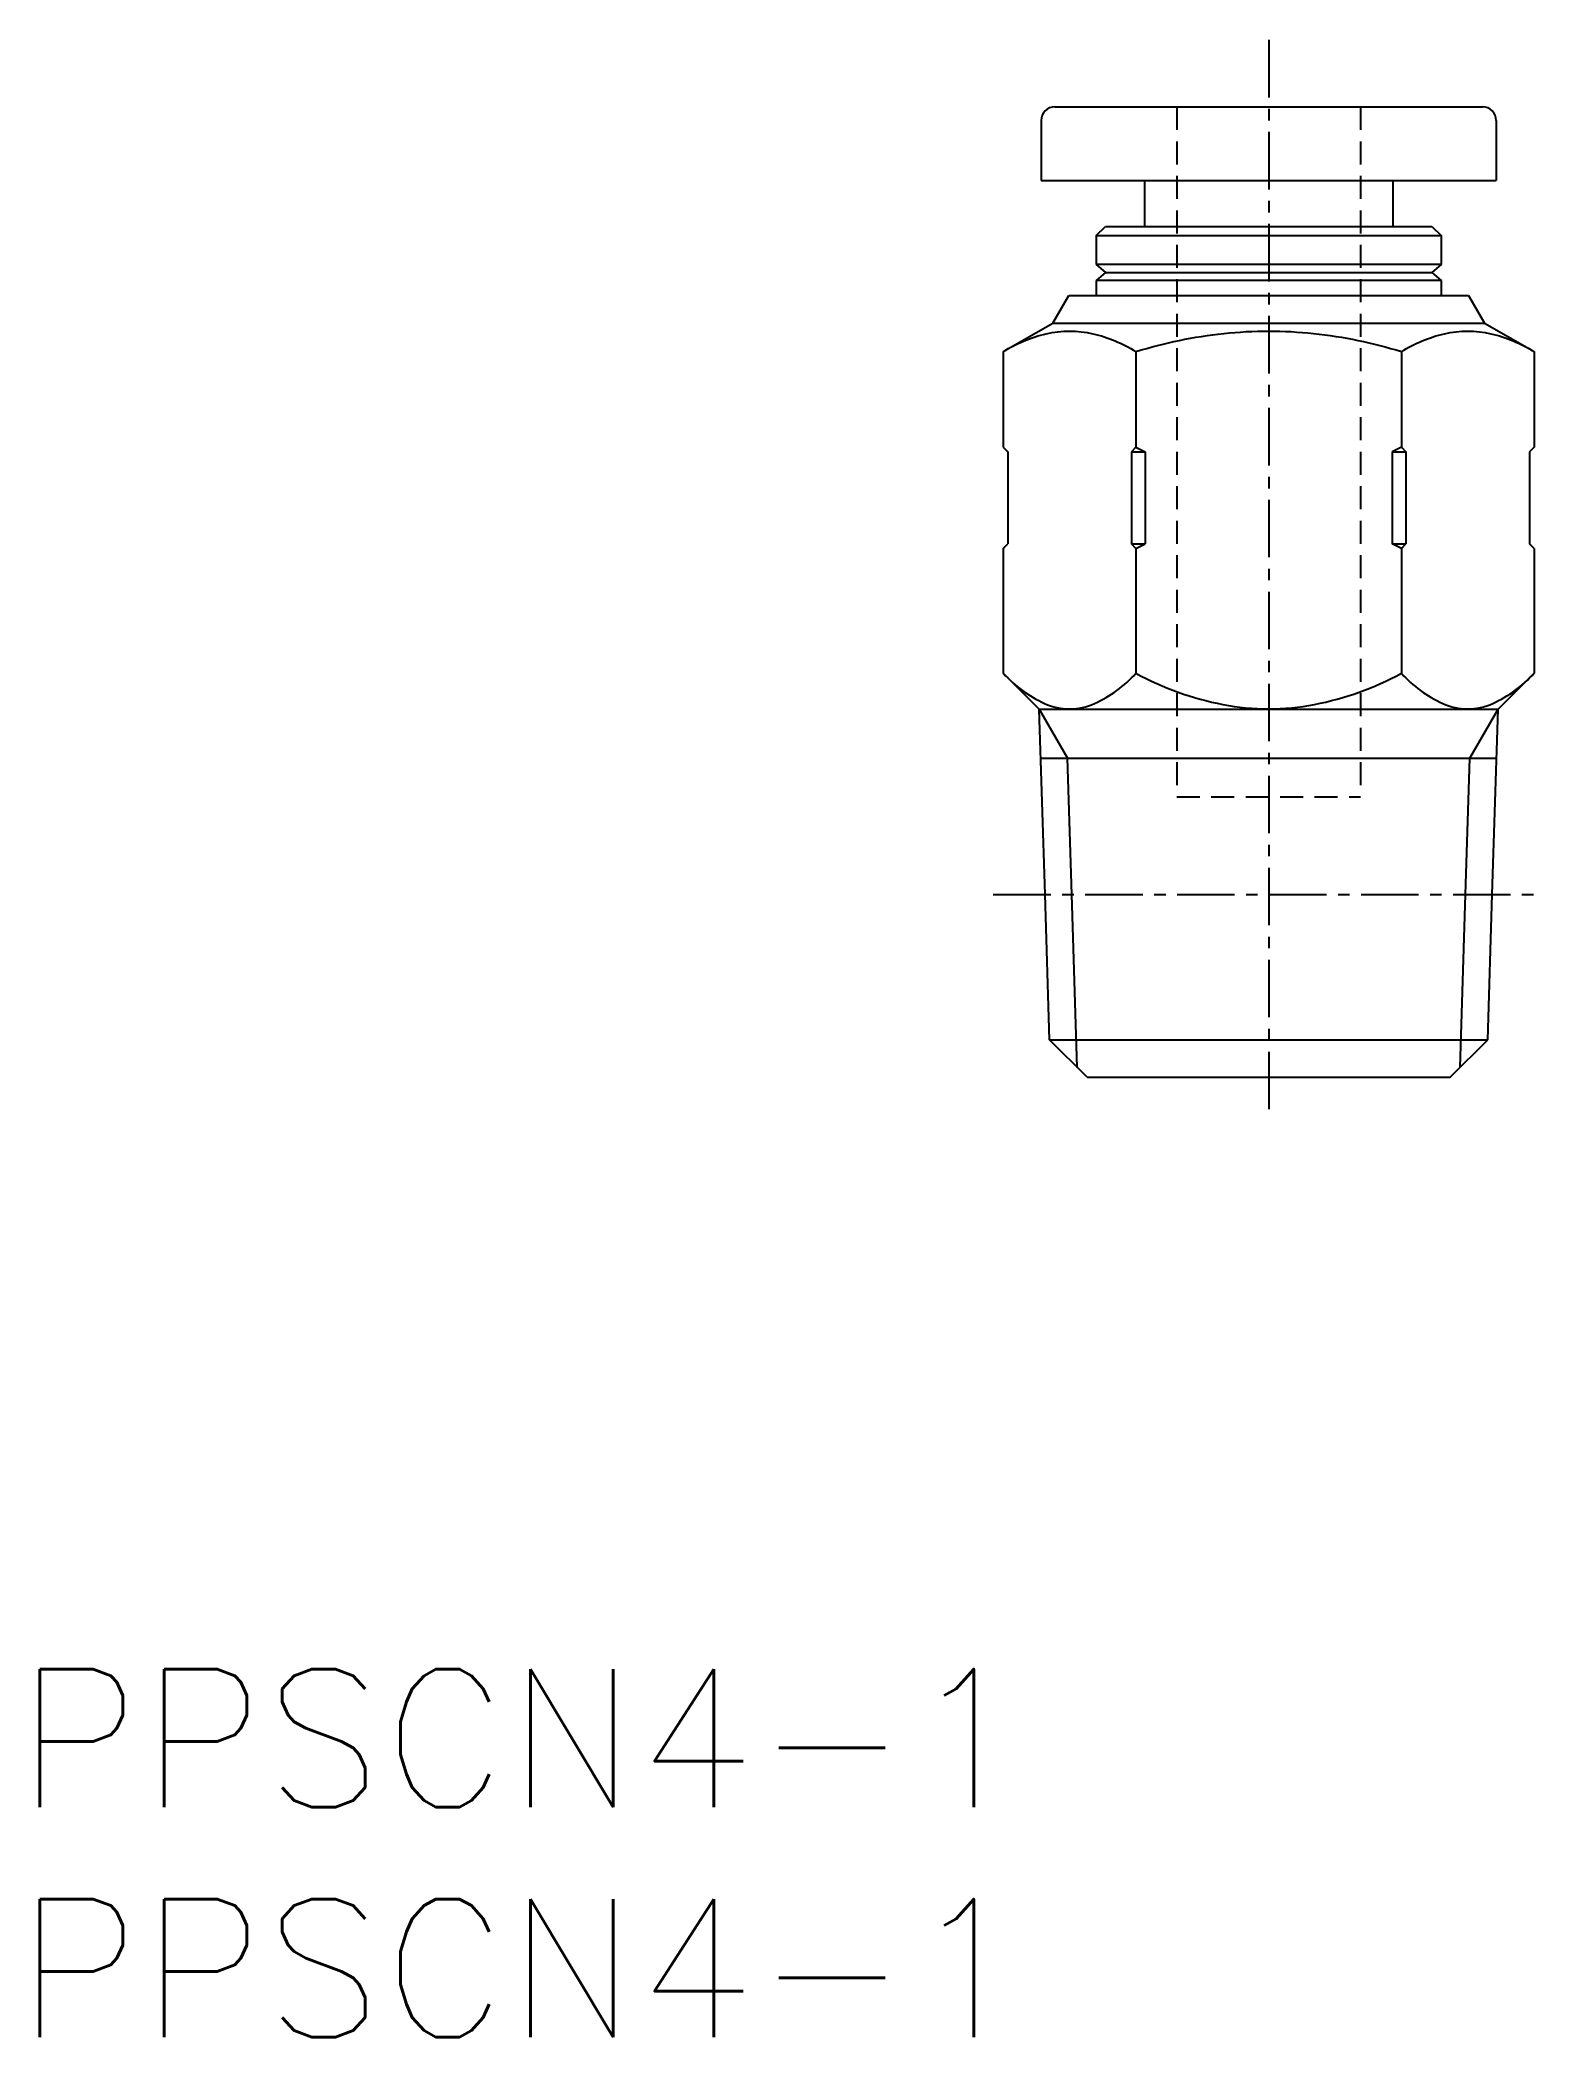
# Model space of a CAD drawing. Extents: x 0.5 to 33.2, y 0 to 43.4.
import ezdxf

# ---------------------------------------------------------------- set-up
doc = ezdxf.new("R2010")
doc.units = 0
doc.linetypes.add('CENTER', pattern=[2, 1.25, -0.25, 0.25, -0.25])
doc.linetypes.add('DASHED', pattern=[0.75, 0.5, -0.25])
doc.layers.get('0').update_dxf_attribs({"linetype": 'CONTINUOUS'})
doc.layers.add('CENTER', color=1, linetype='CENTER')
doc.styles.get("Standard").update_dxf_attribs({"font": 'txt.shx'})

# ---------------------------------------------------------------- blocks, each defined once
blk = doc.blocks.new('*U5')
at = {"color": 7, "linetype": 'CONTINUOUS'}
blk.add_text('PPSCN4-1', height=3, dxfattribs=at).set_placement((0, 0))
blk = doc.blocks.new('*U6')
at = {"color": 7, "linetype": 'CONTINUOUS'}
blk.add_text('PPSCN4-1', height=3, dxfattribs=at).set_placement((0, 5))

msp = doc.modelspace()

# ---------------------------------------------------------------- linework, layer by layer
at = {"color": 7, "linetype": 'CONTINUOUS'}
for p, q in [((22.593, 41.971), (31.893, 41.971)), ((22.293, 41.671), (22.293, 40.371)), ((32.193, 41.671), (32.193, 40.371)), ((22.293, 40.371), (32.193, 40.371)), ((24.543, 40.371), (24.543, 39.371)), ((29.943, 40.371), (29.943, 39.371)), ((23.493, 39.171), (23.693, 39.371)), ((23.493, 39.171), (23.493, 38.546)), ((23.493, 39.171), (30.993, 39.171)), ((23.693, 39.371), (30.793, 39.371)), ((30.793, 39.371), (30.993, 39.171)), ((30.993, 39.171), (30.993, 38.546)), ((23.493, 38.546), (23.693, 38.371)), ((30.993, 38.546), (23.493, 38.546)), ((23.693, 38.371), (23.493, 38.196)), ((23.693, 38.371), (30.793, 38.371)), ((30.993, 38.546), (30.793, 38.371)), ((30.793, 38.371), (30.993, 38.196)), ((22.547, 37.271), (22.893, 37.871)), ((22.893, 37.871), (31.593, 37.871)), ((30.993, 38.196), (23.493, 38.196)), ((23.493, 38.196), (23.493, 37.871)), ((30.993, 38.196), (30.993, 37.871)), ((31.593, 37.871), (31.94, 37.271)), ((21.47, 36.649), (22.547, 37.271)), ((22.547, 37.271), (31.94, 37.271)), ((31.94, 37.271), (33.017, 36.649)), ((21.47, 36.649), (21.47, 34.571)), ((24.356, 36.649), (24.356, 34.571)), ((30.13, 36.649), (30.13, 34.571)), ((33.017, 36.649), (33.017, 34.571)), ((21.47, 34.571), (21.57, 34.471)), ((21.57, 34.471), (21.57, 32.471)), ((24.356, 34.571), (24.256, 34.471)), ((24.256, 34.471), (24.556, 34.471)), ((24.256, 34.471), (24.256, 32.471)), ((24.356, 34.571), (24.556, 34.471)), ((24.556, 34.471), (24.556, 32.471)), ((30.13, 34.571), (29.93, 34.471)), ((29.93, 34.471), (29.93, 32.471)), ((29.93, 34.471), (30.23, 34.471)), ((30.13, 34.571), (30.23, 34.471)), ((30.23, 34.471), (30.23, 32.471)), ((33.017, 34.571), (32.917, 34.471)), ((32.917, 34.471), (32.917, 32.471)), ((21.47, 32.371), (21.57, 32.471)), ((21.47, 32.371), (21.47, 29.654)), ((24.256, 32.471), (24.556, 32.471)), ((24.356, 32.371), (24.256, 32.471)), ((24.356, 32.371), (24.556, 32.471)), ((24.356, 32.371), (24.356, 29.654)), ((30.13, 32.371), (29.93, 32.471)), ((29.93, 32.471), (30.23, 32.471)), ((30.13, 32.371), (30.23, 32.471)), ((30.13, 32.371), (30.13, 29.654)), ((33.017, 32.371), (32.917, 32.471)), ((33.017, 32.371), (33.017, 29.654)), ((21.47, 29.654), (22.253, 28.871)), ((32.233, 28.871), (33.017, 29.654)), ((22.379, 24.841), (22.253, 28.871)), ((22.253, 28.871), (22.867, 27.807)), ((22.253, 28.871), (32.233, 28.871)), ((31.619, 27.807), (32.233, 28.871)), ((32.107, 24.841), (32.233, 28.871)), ((22.286, 27.807), (32.2, 27.807)), ((22.96, 24.841), (22.867, 27.807)), ((31.526, 24.841), (31.619, 27.807)), ((22.478, 21.686), (22.379, 24.841)), ((23.077, 21.086), (22.96, 24.841)), ((31.409, 21.086), (31.526, 24.841)), ((32.009, 21.686), (32.107, 24.841)), ((23.293, 20.871), (22.478, 21.686)), ((22.478, 21.686), (32.009, 21.686)), ((31.193, 20.871), (32.009, 21.686)), ((23.293, 20.871), (31.193, 20.871))]:
    msp.add_line(p, q, dxfattribs=at)
at = {"color": 3, "linetype": 'DASHED'}
for p, q in [((25.243, 41.971), (25.243, 26.971)), ((29.243, 41.971), (29.243, 26.971)), ((25.243, 26.971), (29.243, 26.971))]:
    msp.add_line(p, q, dxfattribs=at)
at = {"color": 7, "linetype": 'CONTINUOUS'}
for points in [[(21.47, 36.649, -0.083463), (22.406, 37.038, -0.113079), (23.419, 37.038, -0.083553), (24.356, 36.649)], [(24.356, 36.649, -0.048743), (26.267, 37.044, -0.05305), (28.22, 37.044, -0.048722), (30.13, 36.649)], [(30.13, 36.649, -0.083463), (31.067, 37.038, -0.113079), (32.079, 37.038, -0.083553), (33.017, 36.649)], [(21.47, 29.654, 0.103304), (22.369, 28.999, 0.216609), (23.457, 28.999, 0.103325), (24.356, 29.654)], [(24.356, 29.654, 0.076016), (26.243, 28.977, 0.096022), (28.243, 28.977, 0.076035), (30.13, 29.654)], [(30.13, 29.654, 0.103304), (31.029, 28.999, 0.216609), (32.117, 28.999, 0.103325), (33.017, 29.654)]]:
    msp.add_lwpolyline(points, format="xyb", dxfattribs=at)
for centre, start, end in [((22.593, 41.671), 90, 180), ((31.893, 41.671), 0, 90)]:
    msp.add_arc(centre, 0.3, start, end, dxfattribs=at)
at = {"layer": 'CENTER', "color": 1, "linetype": 'CENTER'}
for p, q in [((27.243, 43.426), (27.243, 19.952)), ((21.253, 24.841), (33.169, 24.841))]:
    msp.add_line(p, q, dxfattribs=at)

# ---------------------------------------------------------------- block references
at = {"color": 7, "linetype": 'CONTINUOUS'}
for name in ['*U6', '*U5']:
    msp.add_blockref(name, (0, 0), dxfattribs=at)

doc.saveas('drawing.dxf')
